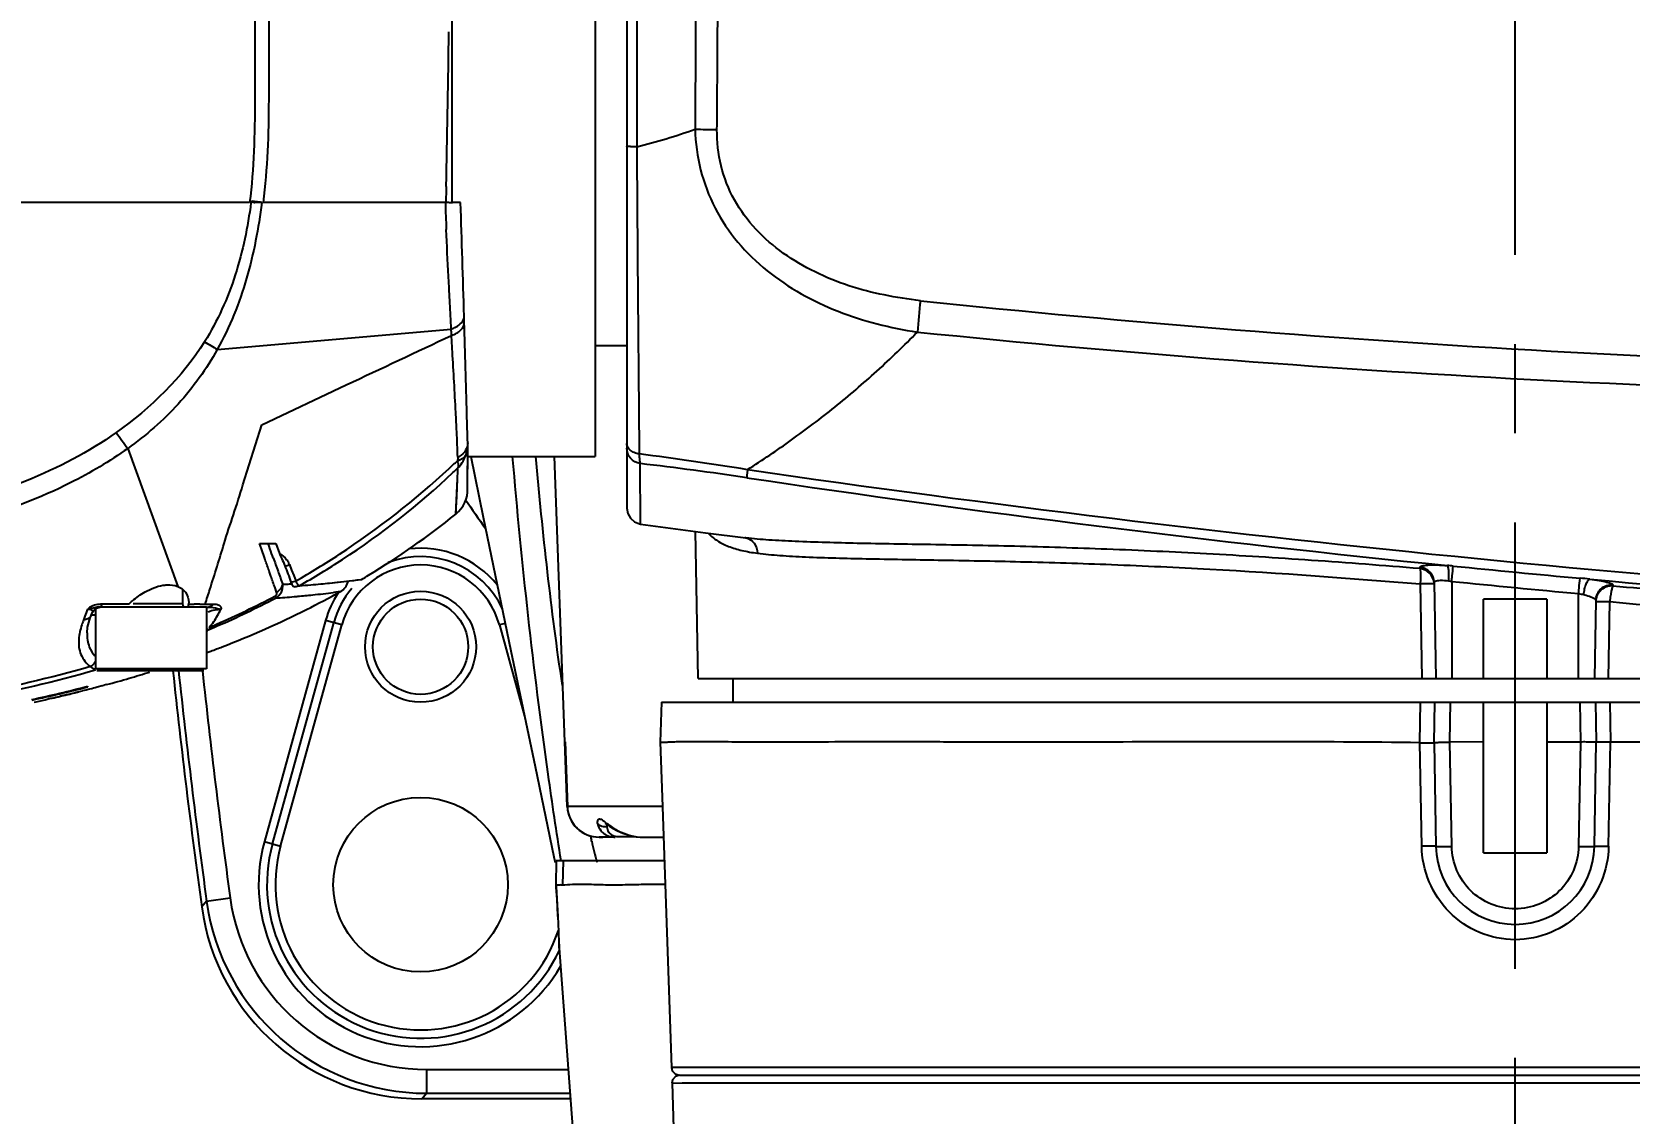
# Model space of a CAD drawing. Header units: millimetres. Extents: x 5828 to 6704, y 123 to 421.
# Drawn here: x 6422.35 to 6429.06, y 192.72 to 197.26 of the extents above; entities that cross this region are included whole.
import ezdxf

# ---------------------------------------------------------------- set-up
doc = ezdxf.new("R2010")
doc.units = ezdxf.units.MM
doc.linetypes.add('CENTER', pattern=[0.6, 0.375, -0.075, 0.075, -0.075])
for name, color, linetype in [('中心线', 7, 'Continuous'), ('外形图', 7, 'Continuous'), ('尺寸标注', 7, 'Continuous')]:
    doc.layers.add(name, color=color, linetype=linetype)
doc.styles.add('微软雅黑', font='msyh.ttc', dxfattribs={"height": 1.5})
doc.dimstyles.new('尺寸标注_1_15比例', dxfattribs={"dimtxt": 1.5, "dimasz": 1.25, "dimexe": 0.5, "dimexo": 0.4, "dimgap": 0.5, "dimtad": 1, "dimdec": 1, "dimlfac": 15, "dimdsep": 46, "dimtxsty": '微软雅黑', "dimcen": 0.09, "dimadec": 0, "dimazin": 0, "dimtp": 0.01, "dimtm": 0.01, "dimtfac": 1, "dimtdec": 1, "dimtofl": 0, "dimtmove": 0, "dimatfit": 3, "dimfxl": 1, "dimtolj": 1, "dimarcsym": 0})

# ---------------------------------------------------------------- blocks, each defined once
blk = doc.blocks.new('*D948')
at = {"layer": 'Defpoints', "color": 0}
for p in [(6426.4804, 198.7098), (6426.4804, 197.8431), (6446.4983, 197.8431)]:
    blk.add_point(p, dxfattribs=at)
at = {"layer": '尺寸标注', "color": 0, "lineweight": -2}
for p, q in [((6446.4983, 199.9598), (6446.4983, 201.2098)), ((6426.8804, 198.7098), (6446.9983, 198.7098)), ((6426.8804, 197.8431), (6446.9983, 197.8431)), ((6446.4983, 196.5931), (6446.4983, 192.3696))]:
    blk.add_line(p, q, dxfattribs=at)
at = {"layer": '尺寸标注', "color": 0}
for points in [[(6446.29, 199.9598), (6446.7067, 199.9598), (6446.4983, 198.7098)], [(6446.7067, 196.5931), (6446.29, 196.5931), (6446.4983, 197.8431)]]:
    blk.add_solid(points, dxfattribs=at)
at = {"layer": '尺寸标注', "color": 0, "insert": (6445.2193, 193.8564), "char_height": 1.5, "attachment_point": 5, "rotation": 90, "style": '微软雅黑'}
blk.add_mtext('\\A1;13', dxfattribs=at)

msp = doc.modelspace()

# ---------------------------------------------------------------- linework, layer by layer
at = {"layer": '中心线', "linetype": 'CENTER', "ltscale": 5}
msp.add_line((6428.5804, 190.3237), (6428.5804, 205.6903), dxfattribs=at)
at = {"layer": '外形图'}
for p, q in [((6424.8471, 201.2944), (6424.8471, 195.2585)), ((6424.7138, 201.0765), (6424.7138, 195.4765)), ((6424.8888, 199.7772), (6424.8888, 196.7774)), ((6424.1138, 196.5431), (6424.1138, 198.0914)), ((6424.088, 196.6112), (6424.0889, 196.6516)), ((6423.2619, 196.5431), (6414.9045, 196.5431)), ((6423.3131, 196.5431), (6423.2895, 196.5431)), ((6424.0867, 196.5431), (6423.3184, 196.5431)), ((6424.1483, 196.5431), (6424.1138, 196.5431)), ((6424.164, 196.0397), (6424.1632, 196.0662)), ((6423.1259, 195.9259), (6424.1089, 196.0119)), ((6424.7138, 195.9431), (6424.8471, 195.9431)), ((6423.3138, 195.6098), (6423.668, 195.7767)), ((6423.2336, 195.3564), (6423.3138, 195.6098)), ((6424.1781, 195.3423), (6424.1783, 195.5332)), ((6422.7496, 195.51), (6422.9607, 194.93)), ((6424.1782, 195.3544), (6424.1783, 195.4888)), ((6424.1783, 195.4765), (6424.7138, 195.4765)), ((6424.5424, 195.4765), (6424.5853, 194.2765)), ((6424.9047, 195.1924), (6424.9033, 195.4465)), ((6424.1285, 195.2338), (6424.1357, 195.3825)), ((6424.1285, 195.2338), (6424.1293, 195.2459)), ((6424.9047, 195.1924), (6425.1776, 195.1559)), ((6425.1471, 194.5431), (6425.1363, 195.1614)), ((6425.1776, 195.1559), (6425.3473, 195.1341)), ((6425.3428, 195.1347), (6425.343, 195.1346)), ((6425.3465, 195.1342), (6425.3448, 195.1344)), ((6423.304, 195.1098), (6423.3719, 195.1098)), ((6423.3114, 195.0886), (6423.304, 195.1098)), ((6423.3257, 195.0471), (6423.3114, 195.0886)), ((6423.3434, 195.0996), (6423.3398, 195.1098)), ((6423.3609, 195.0505), (6423.3582, 195.0582)), ((6423.3719, 195.1098), (6423.3872, 195.0685)), ((6423.3279, 195.0408), (6423.3257, 195.0472)), ((6423.3515, 194.9732), (6423.3443, 194.9939)), ((6423.4296, 195.0218), (6423.4385, 194.9988)), ((6423.4385, 194.9988), (6423.4473, 194.9758)), ((6428.1799, 195.0113), (6428.1799, 195.0049)), ((6423.375, 194.9065), (6423.3686, 194.9245)), ((6423.4473, 194.9758), (6423.4561, 194.9531)), ((6423.5983, 194.9443), (6423.7302, 194.9593)), ((6423.7302, 194.9593), (6423.7323, 194.9595)), ((6428.1813, 194.9403), (6428.1881, 194.5431)), ((6428.2401, 194.9467), (6428.2471, 194.5431)), ((6428.3138, 194.9512), (6428.3138, 194.5431)), ((6428.9916, 194.9317), (6428.9918, 194.9371)), ((6422.6596, 194.8555), (6422.6421, 194.8555)), ((6422.6795, 194.8555), (6422.6596, 194.8555)), ((6422.7134, 194.8555), (6422.6795, 194.8555)), ((6422.7542, 194.8556), (6422.7134, 194.8555)), ((6422.9804, 194.8565), (6422.772, 194.8565)), ((6422.9804, 194.9169), (6422.9804, 194.8565)), ((6423.0058, 194.8558), (6423.029, 194.8559)), ((6423.0522, 194.8559), (6423.0657, 194.8558)), ((6423.0657, 194.8558), (6423.0755, 194.8558)), ((6423.0973, 194.856), (6423.1084, 194.856)), ((6423.6437, 194.9086), (6423.6148, 194.9048)), ((6428.7138, 194.8765), (6428.4471, 194.8765)), ((6428.4471, 194.5431), (6428.4471, 194.8765)), ((6428.7138, 194.8765), (6428.7138, 194.5431)), ((6428.8471, 194.5431), (6428.8471, 194.9001)), ((6428.9195, 194.8722), (6428.9138, 194.5431)), ((6428.9728, 194.5431), (6428.9784, 194.8668)), ((6422.5956, 194.8073), (6422.6017, 194.8223)), ((6422.5968, 194.8104), (6422.6138, 194.8104)), ((6422.6017, 194.8223), (6422.6137, 194.8373)), ((6422.6137, 194.8373), (6422.6325, 194.8431)), ((6422.6138, 194.8431), (6422.6138, 194.5831)), ((6422.6292, 194.8431), (6422.6199, 194.8425)), ((6423.0804, 194.8431), (6422.6292, 194.8431)), ((6423.0804, 194.8431), (6423.0804, 194.5831)), ((6423.0827, 194.8431), (6423.0912, 194.8431)), ((6423.5815, 194.7869), (6423.3245, 193.858)), ((6423.6492, 194.7681), (6423.5815, 194.7869)), ((6422.5786, 194.735), (6422.5786, 194.7349)), ((6423.0932, 194.7581), (6423.1018, 194.762)), ((6423.0932, 194.7581), (6423.1018, 194.7619)), ((6423.0952, 194.7508), (6423.1046, 194.7549)), ((6423.0952, 194.7508), (6423.1046, 194.7548)), ((6423.1141, 194.7674), (6423.1231, 194.7714)), ((6423.1142, 194.7672), (6423.1232, 194.7711)), ((6423.1169, 194.7604), (6423.1259, 194.7643)), ((6423.117, 194.7601), (6423.126, 194.764)), ((6423.3583, 193.8486), (6423.6154, 194.7775)), ((6423.3922, 193.8392), (6423.6492, 194.7681)), ((6424.3363, 194.7749), (6424.3117, 194.7681)), ((6424.3117, 194.7681), (6424.4176, 194.3855)), ((6423.0804, 194.5831), (6422.6138, 194.5831)), ((6422.6204, 194.5765), (6423.0695, 194.5765)), ((6422.633, 194.5109), (6422.6512, 194.5158)), ((6422.6609, 194.5179), (6422.6512, 194.5149)), ((6422.661, 194.5175), (6422.6512, 194.5149)), ((6422.6512, 194.5158), (6422.6512, 194.5149)), ((6425.1471, 194.5431), (6428.4471, 194.5431)), ((6425.2928, 194.5431), (6425.2928, 194.4431)), ((6428.4471, 194.5431), (6428.7138, 194.5431)), ((6428.7138, 194.5431), (6432.0138, 194.5431)), ((6422.4324, 194.4607), (6422.4158, 194.457)), ((6422.4158, 194.457), (6422.4303, 194.4603)), ((6422.4158, 194.457), (6422.4303, 194.4603)), ((6422.4924, 194.4746), (6422.4654, 194.4683)), ((6422.4731, 194.47), (6422.4654, 194.4683)), ((6422.5459, 194.4884), (6422.56, 194.492)), ((6422.5459, 194.4885), (6422.56, 194.492)), ((6422.5804, 194.5104), (6422.5804, 194.5076)), ((6422.6209, 194.5077), (6422.6416, 194.5132)), ((6422.6209, 194.5077), (6422.633, 194.5109)), ((6422.3562, 194.4439), (6422.3648, 194.4457)), ((6424.9931, 194.4431), (6424.9872, 194.2749)), ((6424.9931, 194.4431), (6432.1644, 194.4431)), ((6428.1803, 194.2742), (6428.1832, 194.4431)), ((6428.2396, 194.2728), (6428.2425, 194.4431)), ((6428.3062, 194.2763), (6428.3092, 194.4431)), ((6428.4471, 193.8098), (6428.4471, 194.4431)), ((6428.7138, 194.4431), (6428.7138, 193.8098)), ((6428.8518, 194.4431), (6428.8547, 194.2754)), ((6428.9184, 194.4431), (6428.9214, 194.2753)), ((6428.9778, 194.4431), (6428.9807, 194.2753)), ((6424.5853, 194.2765), (6424.5875, 194.2765)), ((6424.5969, 194.005), (6424.5873, 194.2765)), ((6424.5875, 194.2765), (6424.5972, 194.005)), ((6428.1878, 193.8385), (6428.1803, 194.2734)), ((6428.2396, 194.2728), (6428.2472, 193.8373)), ((6428.4471, 194.2761), (6428.3062, 194.2763)), ((6428.3138, 193.8374), (6428.3062, 194.2763)), ((6428.8547, 194.2754), (6428.7138, 194.2756)), ((6428.8547, 194.2754), (6428.8471, 193.8374)), ((6428.9137, 193.8373), (6428.9214, 194.2753)), ((6428.9731, 193.8385), (6428.9807, 194.2753)), ((6424.9969, 194.0051), (6424.5972, 194.0051)), ((6423.3245, 193.858), (6423.3922, 193.8392)), ((6424.6992, 193.8607), (6424.6984, 193.8645)), ((6424.6997, 193.8588), (6424.6992, 193.8607)), ((6424.7985, 193.8765), (6424.7303, 193.8765)), ((6424.7305, 193.8765), (6424.7465, 193.8765)), ((6424.8096, 193.8791), (6424.883, 193.8791)), ((6424.9147, 193.8765), (6425.0013, 193.8765)), ((6424.5408, 193.7935), (6424.5455, 193.7698)), ((6424.5496, 193.7765), (6424.5482, 193.6766)), ((6425.0048, 193.7765), (6424.5496, 193.7765)), ((6424.5507, 193.6766), (6424.5523, 193.7765)), ((6424.579, 193.7765), (6424.5764, 193.6742)), ((6428.4471, 193.8098), (6428.7138, 193.8098)), ((6424.5517, 193.6767), (6424.569, 193.6765)), ((6423.0811, 193.6074), (6423.0605, 193.5832)), ((6423.0811, 193.6074), (6423.1801, 193.6208)), ((6424.5632, 193.4098), (6424.6435, 192.3346)), ((6424.5632, 193.4098), (6424.5632, 193.4098)), ((6434.1454, 192.9086), (6425.0348, 192.9086)), ((6424.0056, 192.9001), (6424.0056, 192.8001)), ((6424.0056, 192.9001), (6424.6012, 192.9001)), ((6434.133, 192.8411), (6425.0366, 192.842)), ((6425.0371, 192.842), (6425.0434, 192.6553)), ((6425.0688, 192.8765), (6434.1019, 192.8764)), ((6429.124, 192.842), (6425.0791, 192.842)), ((6423.985, 192.7765), (6424.0056, 192.8001)), ((6424.6105, 192.7765), (6423.985, 192.7765)), ((6424.0056, 192.8001), (6424.6087, 192.8001))]:
    msp.add_line(p, q, dxfattribs=at)
for points in [[(6424.1914, 195.4765), (6424.2439, 195.2212), (6424.3602, 194.6598), (6424.4619, 194.1736), (6424.5408, 193.7935)], [(6424.1293, 195.2459), (6424.1302, 195.2611), (6424.1314, 195.2824), (6424.1327, 195.3097), (6424.1342, 195.3431), (6424.1357, 195.3825)], [(6424.8471, 195.2584), (6424.851, 195.2361), (6424.8621, 195.2164), (6424.8791, 195.2015), (6424.9001, 195.1932), (6424.9047, 195.1924)], [(6423.5983, 194.9443), (6423.6303, 194.9476), (6423.6577, 194.9506), (6423.6806, 194.9533), (6423.6992, 194.9555), (6423.7137, 194.9572), (6423.7302, 194.9593)], [(6422.5786, 194.735), (6422.5811, 194.7593), (6422.5919, 194.7979), (6422.5955, 194.8073)], [(6422.6178, 194.8421), (6422.6257, 194.843), (6422.6291, 194.8431)], [(6424.9874, 194.2749), (6424.9955, 194.0451), (6425.0348, 192.9086)], [(6424.8407, 194.0051), (6424.6745, 194.005), (6424.5972, 194.0051)], [(6424.7559, 193.9349), (6424.756, 193.9348), (6424.7629, 193.9307)], [(6424.7629, 193.9307), (6424.7748, 193.9228), (6424.7901, 193.9133)], [(6424.7901, 193.9133), (6424.8085, 193.9032), (6424.8304, 193.8933), (6424.8563, 193.8846), (6424.8866, 193.8784), (6424.9147, 193.8765)], [(6425.0344, 192.9086), (6425.0383, 192.8941), (6425.0505, 192.8812), (6425.0677, 192.8765)], [(6425.0688, 192.8765), (6425.0516, 192.871), (6425.0396, 192.8571), (6425.0366, 192.842)]]:
    msp.add_lwpolyline(points, dxfattribs=at)
for centre, radius in [((6423.9804, 194.6765), 0.2333), ((6423.9804, 194.6765), 0.2), ((6423.9804, 193.6765), 0.3667)]:
    msp.add_circle(centre, radius, dxfattribs=at)
for centre, radius, start, end in [((6291.7419, 199.2748), 132.373, 358.864482, 359.128008), ((6424.2955, 199.1779), 2.4727, 283.88209, 289.81533), ((6425.269, 202.7804), 5.9303, 268.69326, 269.58588), ((7047.9068, 201.1065), 623.033, 180.3981139, 180.5168051), ((6446.5228, 196.1333), 22.4399, 178.77954, 178.95346), ((6432.8639, 196.7902), 8.7829, 181.61188, 182.34967), ((6424.0892, 193.4156), 3.1275, 89.80527, 90.04543), ((6424.1153, 201.2608), 4.7177, 269.81223, 269.985), ((6322.3066, 193.114), 101.8994, 1.66018, 1.928478), ((6436.0368, 195.1039), 10.0087, 174.11215, 174.86756), ((6431.7797, 250.8868), 55.0519, 264.05832, 269.59382), ((6408.595, 195.3315), 15.5288, 2.71427, 2.91054), ((6413.1738, 195.5485), 10.9449, 2.42661, 2.71494), ((6424.1294, 196.0646), 0.0339, 354.75124, 2.64852), ((6417.1771, 195.6272), 6.9425, 2.95501, 3.17598), ((6431.3875, 248.0521), 52.3239, 264.16517, 270.00716), ((6425.4896, 199.8298), 4.5638, 238.02324, 238.80674), ((6426.8797, 198.5397), 5.1222, 215.3385, 216.26298), ((6413.7188, 195.1084), 10.4242, 2.00243, 2.59531), ((6424.0347, 195.5283), 0.1437, 342.14968, 357.86078), ((6424.0319, 195.5284), 0.1465, 357.88766, 1.94016), ((6421.7324, 197.9764), 3.4805, 312.88018, 313.65519), ((6424.1146, 195.5404), 0.0847, 283.93474, 288.07439), ((6424.088, 195.5653), 0.1047, 297.72621, 301.77284), ((6424.0394, 195.5272), 0.139, 338.22024, 342.03743), ((6423.2156, 182.2759), 13.3177, 80.75844, 82.73775), ((6421.7376, 197.9724), 3.474, 303.1903, 312.86165), ((6421.8578, 197.8019), 3.291, 303.05154, 313.34037), ((6421.9049, 197.748), 3.2195, 313.38885, 313.89412), ((6415.5535, 195.6769), 8.5872, 358.03528, 358.33878), ((6423.2278, 181.1325), 14.4117, 81.52802, 83.32356), ((6435.1712, 263.2237), 68.5099, 261.761648, 266.931843), ((6424.0449, 195.3377), 0.1333, 308.82249, 2), ((6434.4864, 256.3525), 61.6462, 261.477886, 264.237058), ((6428.5804, 198.2765), 5.3244, 214.0639, 215.63979), ((6422.0065, 197.8763), 3.3891, 301.19201, 308.7652), ((6425.3357, 195.0788), 0.0563, 78.31676, 82.54851), ((6421.708, 198.0178), 3.5282, 301.45319, 303.18965), ((6423.9804, 194.6765), 0.3788, 24.76425, 110.96509), ((6423.9804, 194.6765), 0.4139, 38.7752, 96.90045), ((6448.876, 204.1705), 27.096, 199.66874, 199.79701), ((6445.8761, 203.0908), 23.9078, 199.79718, 199.93702), ((6455.2697, 206.9952), 34.0371, 200.60466, 200.7281), ((6423.3682, 194.9982), 0.0658, 21.09458, 24.27266), ((6421.6864, 198.0531), 3.5696, 299.72127, 301.45302), ((6421.7815, 197.9191), 3.431, 299.50192, 301.28565), ((6421.8057, 197.8792), 3.3842, 301.28637, 303.07747), ((6423.9804, 194.6765), 0.3437, 15.46601, 164.53399), ((6428.1704, 193.5067), 1.5164, 84.3257, 85.23402), ((6434.2978, 254.6668), 59.9499, 264.277686, 264.789161), ((6423.0863, 199.8483), 4.9198, 273.67011, 273.87531), ((6423.0974, 199.684), 4.7552, 273.87487, 274.15087), ((6423.5634, 194.9972), 0.116, 202.34535, 204.75651), ((6423.049, 200.4903), 5.5733, 274.34296, 274.83604), ((6423.1056, 199.8166), 4.8972, 274.84102, 275.33818), ((6423.1192, 199.6685), 4.7484, 275.34138, 275.79074), ((6423.9804, 194.6765), 0.3788, 139.68933, 164.53399), ((6423.6113, 194.9669), 0.0667, 299.08235, 345.31729), ((6421.9089, 198.0317), 3.5726, 300.69121, 301.2406), ((6428.1751, 194.9391), 0.0651, 1.01279, 6.52463), ((6434.1698, 253.357), 58.6987, 264.274453, 264.797417), ((6428.6871, 193.1711), 1.8013, 83.41163, 84.71455), ((6434.6638, 258.2982), 63.6, 264.794622, 267.164685), ((6422.9938, 194.8565), 0.0133, 180, 225), ((6423.0399, 186.7533), 8.1025, 89.91333, 90.0775), ((6421.6273, 198.1878), 3.7298, 293.64478, 297.82391), ((6421.6568, 198.149), 3.6901, 293.46357, 297.68481), ((6423.0608, 199.5107), 4.6398, 273.83568, 274.79759), ((6423.0868, 199.1974), 4.3254, 274.80218, 275.00588), ((6423.123, 198.7968), 3.9231, 274.98978, 275.91079), ((6421.8059, 198.2142), 3.7821, 296.61928, 299.07212), ((6423.1621, 198.4133), 3.5376, 275.91937, 277.35165), ((6423.9804, 194.6765), 0.4139, 146.84759, 164.53399), ((6428.9844, 194.8657), 0.065, 174.38721, 178.9892), ((6418.9148, 196.2867), 3.9446, 337.69949, 337.93232), ((6418.8564, 196.3103), 4.0076, 337.93284, 338.39277), ((6422.4877, 195.3423), 0.5165, 280.57042, 281.40885), ((6422.5737, 194.8162), 0.0235, 325.04044, 337.75083), ((6422.7723, 195.0147), 0.4107, 325.56917, 333.92645), ((6421.659, 198.515), 4.1169, 291.18338, 296.57181), ((6422.6334, 195.6027), 0.969, 297.51207, 298.45938), ((6422.7477, 195.0311), 0.4403, 321.68819, 325.62029), ((6421.5443, 198.3725), 3.9322, 293.33385, 293.52973), ((6421.5726, 198.3379), 3.8969, 293.15036, 293.3483), ((6421.5214, 198.8599), 4.4882, 290.33784, 290.57828), ((6421.541, 198.8079), 4.4326, 290.57742, 291.23682), ((6421.281, 199.6043), 5.2707, 285.17862, 286.25183), ((6421.3386, 199.4063), 5.0645, 286.25243, 287.27142), ((6457.408, 198.2765), 34.6667, 186.12829, 187.78071), ((6457.408, 198.2765), 34.643, 186.13117, 187.74575), ((6457.408, 198.2765), 34.5431, 186.14983, 187.74568), ((6421.1714, 199.9301), 5.5999, 282.11921, 284.57301), ((6421.1664, 199.9684), 5.6408, 282.08171, 284.51725), ((6421.3546, 199.1445), 4.8061, 282.1341, 282.75631), ((6421.3889, 198.9944), 4.6522, 282.9355, 283.75887), ((6421.3821, 199.1146), 4.771, 282.7165, 283.12406), ((6421.4247, 198.9325), 4.5839, 283.46888, 283.81446), ((6421.4236, 198.8526), 4.5062, 283.75942, 284.42103), ((6421.439, 198.8744), 4.5242, 283.81442, 284.164), ((6421.2091, 199.8638), 5.539, 284.11608, 284.76721), ((6424.7305, 194.0099), 0.1334, 182.07211, 270.03064), ((6424.797, 193.9193), 0.0332, 174.90328, 180.03764), ((6425.0984, 194.3741), 0.5532, 233.02993, 233.46489), ((6423.9804, 193.6765), 0.6806, 164.53399, 329.88485), ((6423.9804, 193.6765), 0.6455, 164.53399, 334.77558), ((6431.0759, 195.3356), 6.545, 192.84859, 192.98938), ((6430.0474, 195.0936), 5.4885, 193.00114, 193.94333), ((6424.7916, 193.9466), 0.0685, 223.87495, 225.98981), ((6424.792, 193.947), 0.0691, 225.98878, 227.37735), ((6423.9804, 193.6765), 0.6104, 164.53399, 341.68933), ((6428.5804, 193.8431), 0.3333, 181, 359), ((6423.9849, 193.7094), 0.9329, 187.77158, 270.00968), ((6424.0056, 193.7331), 0.933, 187.74518, 270.0006), ((6424.0055, 193.733), 0.833, 187.73757, 270.00874), ((6419.8795, 193.3004), 4.6852, 1.93094, 2.97044), ((6421.1863, 193.3434), 3.3777, 1.44991, 1.94837), ((6427.1359, 193.5501), 2.5767, 182.74656, 182.98216)]:
    msp.add_arc(centre, radius, start, end, dxfattribs=at)
for points, knots in [([(6423.2828, 198.2765), (6423.2829, 198.132), (6423.2836, 197.8429), (6423.2827, 197.4093), (6423.2862, 196.9762), (6423.2803, 196.6864), (6423.2619, 196.5431)], [0, 0, 0, 0, 0.250058, 0.500105, 0.750141, 1, 1, 1, 1]), ([(6423.3427, 198.2765), (6423.3426, 198.1319), (6423.3426, 197.8429), (6423.3414, 197.4093), (6423.3433, 197.048), (6423.3399, 196.759), (6423.3275, 196.6148), (6423.3184, 196.5431)], [0, 0, 0, 0, 0.250026, 0.500041, 0.750044, 0.875035, 1, 1, 1, 1]), ([(6425.1342, 198.1431), (6425.1354, 198.0355), (6425.1376, 197.7664), (6425.1367, 197.3358), (6425.135, 197.013), (6425.1337, 196.8516)], [0, 0, 0, 0, 0.250093, 0.625118, 1, 1, 1, 1]), ([(6425.2261, 196.8502), (6425.227, 196.9579), (6425.2287, 197.2273), (6425.2309, 197.6583), (6425.2292, 197.9816), (6425.2274, 198.1433)], [0, 0, 0, 0, 0.249908, 0.624882, 1, 1, 1, 1]), ([(6425.1337, 196.8516), (6425.1357, 196.7943), (6425.1507, 196.6795), (6425.2124, 196.5171), (6425.3092, 196.3731), (6425.434, 196.2529), (6425.5776, 196.1566), (6425.734, 196.0829), (6425.8985, 196.0303), (6426.0114, 196.0079), (6426.0682, 195.9993)], [0, 0, 0, 0, 0.124946, 0.24988, 0.374777, 0.499765, 0.624781, 0.749816, 0.8749, 1, 1, 1, 1]), ([(6426.0812, 196.1306), (6426.0304, 196.1371), (6425.9289, 196.1523), (6425.7796, 196.1902), (6425.6367, 196.2483), (6425.5033, 196.326), (6425.3859, 196.4267), (6425.2936, 196.5514), (6425.2366, 196.696), (6425.226, 196.7991), (6425.2261, 196.8502)], [0, 0, 0, 0, 0.125089, 0.250085, 0.37517, 0.500245, 0.625285, 0.75022, 0.87511, 1, 1, 1, 1]), ([(6424.8888, 196.7774), (6424.8831, 196.7775), (6424.8751, 196.7777), (6424.865, 196.7781), (6424.8589, 196.7784), (6424.8541, 196.7787), (6424.8503, 196.7791), (6424.8485, 196.7794), (6424.8471, 196.7797), (6424.8471, 196.78)], [0, 0, 0, 0, 0.405249, 0.577646, 0.723882, 0.841185, 0.927041, 0.979953, 1, 1, 1, 1]), ([(6423.2676, 196.5431), (6423.2541, 196.4407), (6423.2127, 196.2371), (6423.1274, 196.0461), (6423.0727, 195.9585)], [0, 0, 0, 0, 0.500316, 1, 1, 1, 1]), ([(6423.3129, 196.5431), (6423.2992, 196.4359), (6423.2595, 196.2227), (6423.1782, 196.0202), (6423.1259, 195.9259)], [0, 0, 0, 0, 0.500403, 1, 1, 1, 1]), ([(6423.3131, 196.5431), (6423.305, 196.5451), (6423.289, 196.5458), (6423.2711, 196.5503), (6423.2637, 196.5466)], [0, 0, 0, 0, 0.497926, 1, 1, 1, 1]), ([(6424.1012, 196.1706), (6424.1001, 196.1913), (6424.0955, 196.2778), (6424.091, 196.3643), (6424.0883, 196.4301)], [0, 0, 0, 0, 0.239822, 1, 1, 1, 1]), ([(6424.1089, 196.0119), (6424.1163, 196.0142), (6424.1391, 196.0232), (6424.1615, 196.0442), (6424.1631, 196.0615)], [0, 0, 0, 0, 0.307667, 1, 1, 1, 1]), ([(6424.1103, 195.9851), (6424.1249, 195.9899), (6424.1501, 196.0015), (6424.1645, 196.0282), (6424.164, 196.0397)], [0, 0, 0, 0, 0.572708, 1, 1, 1, 1]), ([(6424.1783, 195.5332), (6424.1772, 195.5734), (6424.1725, 195.7422), (6424.1677, 195.911), (6424.164, 196.0397)], [0, 0, 0, 0, 0.237828, 1, 1, 1, 1]), ([(6425.3544, 195.4208), (6425.4171, 195.4605), (6425.5417, 195.545), (6425.7233, 195.6829), (6425.9004, 195.834), (6426.013, 195.9428), (6426.0682, 195.9993)], [0, 0, 0, 0, 0.242126, 0.489919, 0.742709, 1, 1, 1, 1]), ([(6423.1259, 195.9259), (6423.0804, 195.8436), (6422.9698, 195.6888), (6422.826, 195.565), (6422.7496, 195.51)], [0, 0, 0, 0, 0.499645, 1, 1, 1, 1]), ([(6424.1324, 195.5804), (6424.1311, 195.6075), (6424.1257, 195.7197), (6424.1189, 195.8318), (6424.1141, 195.9169)], [0, 0, 0, 0, 0.241352, 1, 1, 1, 1]), ([(6422.7013, 195.577), (6422.4682, 195.4114), (6422.0508, 195.2616), (6421.4887, 195.157), (6421.2026, 195.1231), (6421.0594, 195.1098)], [0, 0, 0, 0, 0.498573, 0.749265, 1, 1, 1, 1]), ([(6424.1783, 195.5333), (6424.1788, 195.5225), (6424.1716, 195.4988), (6424.1536, 195.4828), (6424.1431, 195.4763)], [0, 0, 0, 0, 0.466533, 1, 1, 1, 1]), ([(6424.8991, 195.4868), (6424.892, 195.4879), (6424.8787, 195.4915), (6424.8617, 195.5013), (6424.8501, 195.5146), (6424.8471, 195.5255), (6424.8471, 195.5306)], [0, 0, 0, 0, 0.292757, 0.558361, 0.791082, 1, 1, 1, 1]), ([(6422.7496, 195.51), (6422.6734, 195.4553), (6422.3492, 195.2644), (6421.9814, 195.163), (6421.7057, 195.1098)], [0, 0, 0, 0, 0.250383, 1, 1, 1, 1]), ([(6424.135, 195.4582), (6424.1359, 195.4556), (6424.1384, 195.4469), (6424.1397, 195.4373), (6424.1382, 195.4311)], [0, 0, 0, 0, 0.304523, 1, 1, 1, 1]), ([(6424.1715, 195.4843), (6424.1688, 195.478), (6424.162, 195.4704), (6424.1538, 195.4655), (6424.1515, 195.4643)], [0, 0, 0, 0, 0.723994, 1, 1, 1, 1]), ([(6424.5706, 193.7769), (6424.5516, 193.8979), (6424.4676, 194.4624), (6424.405, 195.03), (6424.3673, 195.4764)], [0, 0, 0, 0, 0.214808, 1, 1, 1, 1]), ([(6424.5767, 194.5138), (6424.5525, 194.6727), (6424.5115, 194.9932), (6424.4791, 195.3147), (6424.4647, 195.4764)], [0, 0, 0, 0, 0.497461, 1, 1, 1, 1]), ([(6424.9033, 195.4465), (6424.8882, 195.4488), (6424.8588, 195.4643), (6424.8471, 195.4956), (6424.8471, 195.5107)], [0, 0, 0, 0, 0.503956, 1, 1, 1, 1]), ([(6424.8991, 195.4868), (6424.8993, 195.4784), (6424.9001, 195.4649), (6424.9017, 195.4513), (6424.9033, 195.4465)], [0, 0, 0, 0, 0.624333, 1, 1, 1, 1]), ([(6424.1382, 195.4311), (6424.138, 195.4305), (6424.1377, 195.4295), (6424.1373, 195.4285), (6424.1371, 195.428)], [0, 0, 0, 0, 0.51008, 1, 1, 1, 1]), ([(6425.3544, 195.4208), (6425.3535, 195.4137), (6425.3522, 195.4024), (6425.3511, 195.3911), (6425.351, 195.3869)], [0, 0, 0, 0, 0.630287, 1, 1, 1, 1]), ([(6423.1545, 195.1098), (6423.1668, 195.1504), (6423.1949, 195.2321), (6423.2206, 195.3145), (6423.2336, 195.3564)], [0, 0, 0, 0, 0.491389, 1, 1, 1, 1]), ([(6425.1903, 195.1531), (6425.2013, 195.1412), (6425.2276, 195.1196), (6425.2757, 195.0961), (6425.3328, 195.0796), (6425.3741, 195.0726), (6425.396, 195.0697)], [0, 0, 0, 0, 0.214536, 0.446118, 0.705811, 1, 1, 1, 1]), ([(6425.3471, 195.1339), (6425.3608, 195.1311), (6425.3871, 195.114), (6425.3961, 195.0843), (6425.396, 195.0697)], [0, 0, 0, 0, 0.487518, 1, 1, 1, 1]), ([(6428.1799, 195.0049), (6428.0281, 195.0173), (6427.7294, 195.0404), (6427.2909, 195.0677), (6426.8747, 195.087), (6426.4881, 195.099), (6426.138, 195.1057), (6425.8308, 195.1102), (6425.6042, 195.1165), (6425.4484, 195.124), (6425.3794, 195.13), (6425.3473, 195.1341)], [0, 0, 0, 0, 0.161082, 0.31692, 0.464652, 0.601811, 0.725962, 0.835007, 0.926818, 0.965704, 1, 1, 1, 1]), ([(6423.0754, 194.8561), (6423.0818, 194.8764), (6423.1085, 194.9608), (6423.1353, 195.0453), (6423.1545, 195.1098)], [0, 0, 0, 0, 0.240046, 1, 1, 1, 1]), ([(6425.396, 195.0697), (6425.4273, 195.0655), (6425.4946, 195.0593), (6425.6469, 195.0514), (6425.8688, 195.0458), (6426.1701, 195.041), (6426.5141, 195.0345), (6426.8946, 195.0227), (6427.4547, 194.9963), (6427.8868, 194.9651), (6428.1813, 194.9403)], [0, 0, 0, 0, 0.033917, 0.07265, 0.164037, 0.272709, 0.396787, 0.53409, 0.682175, 1, 1, 1, 1]), ([(6428.1799, 195.0113), (6428.1799, 195.0125), (6428.1829, 195.0154), (6428.194, 195.0182), (6428.2172, 195.0206), (6428.2532, 195.0206), (6428.2811, 195.019), (6428.2964, 195.0179)], [0, 0, 0, 0, 0.030408, 0.087682, 0.296103, 0.612219, 1, 1, 1, 1]), ([(6428.2401, 194.9467), (6428.2398, 194.9624), (6428.227, 194.9948), (6428.1956, 195.0098), (6428.1799, 195.0113)], [0, 0, 0, 0, 0.498541, 1, 1, 1, 1]), ([(6428.1799, 195.005), (6428.1805, 195.0042), (6428.1813, 195.0017), (6428.1825, 194.9946), (6428.183, 194.9814), (6428.1827, 194.9623), (6428.1819, 194.9479), (6428.1813, 194.9403)], [0, 0, 0, 0, 0.04351, 0.115312, 0.338509, 0.645822, 1, 1, 1, 1]), ([(6428.2398, 194.9465), (6428.2381, 194.9612), (6428.2241, 194.9903), (6428.1947, 195.0035), (6428.1799, 195.005)], [0, 0, 0, 0, 0.49874, 1, 1, 1, 1]), ([(6428.3012, 194.9533), (6428.3017, 194.9608), (6428.3024, 194.9751), (6428.3019, 194.9942), (6428.3005, 195.0074), (6428.2985, 195.0146), (6428.2972, 195.0171), (6428.2964, 195.0178)], [0, 0, 0, 0, 0.348689, 0.652403, 0.8762, 0.950857, 1, 1, 1, 1]), ([(6428.3138, 194.9512), (6428.3145, 194.9588), (6428.3167, 194.9803), (6428.3188, 195.0018), (6428.3203, 195.0156)], [0, 0, 0, 0, 0.354037, 1, 1, 1, 1]), ([(6422.8973, 194.9348), (6422.9031, 194.9358), (6422.9243, 194.938), (6422.9464, 194.9359), (6422.9607, 194.93)], [0, 0, 0, 0, 0.275835, 1, 1, 1, 1]), ([(6422.9812, 194.9174), (6422.9852, 194.9139), (6422.9993, 194.8984), (6423.0052, 194.8769), (6423.0058, 194.8615)], [0, 0, 0, 0, 0.257369, 1, 1, 1, 1]), ([(6423.3712, 194.8814), (6423.3813, 194.887), (6423.3984, 194.904), (6423.4023, 194.9276), (6423.4012, 194.9385)], [0, 0, 0, 0, 0.511306, 1, 1, 1, 1]), ([(6423.375, 194.9065), (6423.3783, 194.9082), (6423.3903, 194.9156), (6423.3994, 194.9284), (6423.4012, 194.9385)], [0, 0, 0, 0, 0.268714, 1, 1, 1, 1]), ([(6423.4358, 194.9484), (6423.4369, 194.9453), (6423.4401, 194.9376), (6423.4472, 194.9281), (6423.4528, 194.9285)], [0, 0, 0, 0, 0.362811, 1, 1, 1, 1]), ([(6423.4581, 194.9486), (6423.459, 194.9467), (6423.4618, 194.9412), (6423.4655, 194.9351), (6423.4693, 194.9335)], [0, 0, 0, 0, 0.340278, 1, 1, 1, 1]), ([(6423.4693, 194.9335), (6423.4696, 194.9334), (6423.4702, 194.9332), (6423.4708, 194.9331), (6423.4711, 194.933)], [0, 0, 0, 0, 0.515744, 1, 1, 1, 1]), ([(6428.2358, 194.9406), (6428.2329, 194.9406), (6428.2147, 194.9407), (6428.1965, 194.9405), (6428.1813, 194.9403)], [0, 0, 0, 0, 0.159411, 1, 1, 1, 1]), ([(6428.2402, 194.9403), (6428.2402, 194.9404), (6428.2396, 194.9403), (6428.239, 194.9405), (6428.2375, 194.9405), (6428.2365, 194.9406), (6428.2358, 194.9406)], [0, 0, 0, 0, 0.066946, 0.256372, 0.568003, 1, 1, 1, 1]), ([(6428.2401, 194.9467), (6428.2401, 194.9472), (6428.2405, 194.9497), (6428.2428, 194.9513), (6428.2445, 194.9521)], [0, 0, 0, 0, 0.212051, 1, 1, 1, 1]), ([(6428.2445, 194.9521), (6428.2473, 194.9535), (6428.2547, 194.9552), (6428.2736, 194.9565), (6428.2895, 194.955), (6428.301, 194.9533)], [0, 0, 0, 0, 0.161916, 0.391264, 1, 1, 1, 1]), ([(6428.8471, 194.9001), (6428.8478, 194.9077), (6428.8498, 194.9293), (6428.8517, 194.9508), (6428.8531, 194.9647)], [0, 0, 0, 0, 0.353535, 1, 1, 1, 1]), ([(6428.8684, 194.8956), (6428.8693, 194.9036), (6428.8719, 194.9185), (6428.8777, 194.9383), (6428.8843, 194.9525), (6428.8906, 194.9596), (6428.8938, 194.9604)], [0, 0, 0, 0, 0.336587, 0.63456, 0.860534, 1, 1, 1, 1]), ([(6428.8938, 194.9604), (6428.907, 194.9588), (6428.9308, 194.9554), (6428.9583, 194.9501), (6428.9754, 194.9458), (6428.9841, 194.9428), (6428.9893, 194.9405), (6428.9918, 194.9381), (6428.9918, 194.9371)], [0, 0, 0, 0, 0.391876, 0.706029, 0.824294, 0.912903, 0.970333, 1, 1, 1, 1]), ([(6428.9195, 194.8722), (6428.9197, 194.8812), (6428.9238, 194.8993), (6428.9402, 194.9216), (6428.9642, 194.9356), (6428.9828, 194.9379), (6428.9918, 194.9371)], [0, 0, 0, 0, 0.24928, 0.498907, 0.749257, 1, 1, 1, 1]), ([(6428.9916, 194.9317), (6428.983, 194.9324), (6428.9655, 194.9305), (6428.9423, 194.9179), (6428.9256, 194.8975), (6428.9206, 194.8806), (6428.9197, 194.872)], [0, 0, 0, 0, 0.250458, 0.500603, 0.750294, 1, 1, 1, 1]), ([(6428.9916, 194.9317), (6428.9909, 194.9312), (6428.9896, 194.9289), (6428.988, 194.9246), (6428.9862, 194.9183), (6428.9837, 194.9068), (6428.9809, 194.8894), (6428.9791, 194.8747), (6428.9784, 194.8668)], [0, 0, 0, 0, 0.041023, 0.111083, 0.209675, 0.333881, 0.643372, 1, 1, 1, 1]), ([(6431.8198, 194.7041), (6431.6648, 194.712), (6431.29, 194.734), (6430.6461, 194.7788), (6430.0105, 194.834), (6429.4427, 194.8883), (6429.1436, 194.9171), (6428.9916, 194.9317)], [0, 0, 0, 0, 0.164055, 0.396976, 0.6824, 0.838504, 1, 1, 1, 1]), ([(6422.7542, 194.8556), (6422.7591, 194.8604), (6422.7803, 194.8798), (6422.804, 194.8965), (6422.8231, 194.9072)], [0, 0, 0, 0, 0.239215, 1, 1, 1, 1]), ([(6423.0058, 194.8558), (6423.0058, 194.8567), (6423.0059, 194.8587), (6423.0058, 194.8606), (6423.0057, 194.8615)], [0, 0, 0, 0, 0.503311, 1, 1, 1, 1]), ([(6423.1084, 194.856), (6423.1073, 194.8541), (6423.1034, 194.848), (6423.0963, 194.8431), (6423.0912, 194.8431)], [0, 0, 0, 0, 0.301023, 1, 1, 1, 1]), ([(6423.3682, 194.8892), (6423.3716, 194.891), (6423.3768, 194.8968), (6423.3759, 194.9039), (6423.375, 194.9065)], [0, 0, 0, 0, 0.581623, 1, 1, 1, 1]), ([(6423.3708, 194.8829), (6423.3709, 194.8826), (6423.3711, 194.8821), (6423.3712, 194.8816), (6423.3712, 194.8814)], [0, 0, 0, 0, 0.604303, 1, 1, 1, 1]), ([(6428.8684, 194.8956), (6428.872, 194.8948), (6428.8845, 194.8915), (6428.897, 194.8875), (6428.9054, 194.8836)], [0, 0, 0, 0, 0.285131, 1, 1, 1, 1]), ([(6428.9054, 194.8836), (6428.9091, 194.8819), (6428.9143, 194.8794), (6428.9196, 194.8743), (6428.9195, 194.8722)], [0, 0, 0, 0, 0.653844, 1, 1, 1, 1]), ([(6428.9194, 194.8668), (6428.9194, 194.8669), (6428.92, 194.8669), (6428.9206, 194.867), (6428.922, 194.8671), (6428.9231, 194.8671), (6428.9237, 194.8671)], [0, 0, 0, 0, 0.067076, 0.256483, 0.568039, 1, 1, 1, 1]), ([(6428.9237, 194.8671), (6428.9266, 194.8672), (6428.9448, 194.8673), (6428.963, 194.8671), (6428.9784, 194.8668)], [0, 0, 0, 0, 0.158625, 1, 1, 1, 1]), ([(6428.9784, 194.8668), (6429.2721, 194.8382), (6429.8295, 194.7822), (6430.6033, 194.7135), (6431.2359, 194.6685), (6431.6042, 194.6466), (6431.7564, 194.6386)], [0, 0, 0, 0, 0.317584, 0.602948, 0.835939, 1, 1, 1, 1]), ([(6422.5644, 194.7898), (6422.5616, 194.7829), (6422.5517, 194.7565), (6422.5453, 194.7286), (6422.544, 194.708)], [0, 0, 0, 0, 0.265065, 1, 1, 1, 1]), ([(6422.5824, 194.8345), (6422.5852, 194.8345), (6422.5918, 194.834), (6422.6, 194.8318), (6422.6017, 194.828)], [0, 0, 0, 0, 0.404563, 1, 1, 1, 1]), ([(6422.6017, 194.828), (6422.6021, 194.8271), (6422.6025, 194.8252), (6422.602, 194.8232), (6422.6017, 194.8223)], [0, 0, 0, 0, 0.490039, 1, 1, 1, 1]), ([(6423.0872, 194.8237), (6423.0899, 194.8246), (6423.1018, 194.8285), (6423.114, 194.8317), (6423.1236, 194.833)], [0, 0, 0, 0, 0.226667, 1, 1, 1, 1]), ([(6423.0932, 194.7581), (6423.0935, 194.7572), (6423.0942, 194.7548), (6423.0953, 194.7524), (6423.0952, 194.7508)], [0, 0, 0, 0, 0.375471, 1, 1, 1, 1]), ([(6422.544, 194.708), (6422.5425, 194.6864), (6422.547, 194.6417), (6422.5756, 194.6059), (6422.5931, 194.5933)], [0, 0, 0, 0, 0.501336, 1, 1, 1, 1]), ([(6422.5931, 194.5933), (6422.2571, 194.4964), (6421.5634, 194.3766), (6420.8637, 194.3472), (6420.5138, 194.3459)], [0, 0, 0, 0, 0.499829, 1, 1, 1, 1]), ([(6422.6148, 194.5787), (6422.2754, 194.4799), (6421.5748, 194.3556), (6420.8673, 194.3251), (6420.5136, 194.3241)], [0, 0, 0, 0, 0.499868, 1, 1, 1, 1]), ([(6428.1803, 194.2734), (6427.9666, 194.2756), (6427.5507, 194.2787), (6427.0401, 194.2763), (6426.6539, 194.2756), (6426.3868, 194.2757), (6426.1379, 194.2764), (6425.9093, 194.2767), (6425.703, 194.2763), (6425.5205, 194.2759), (6425.3634, 194.2756), (6425.249, 194.2765), (6425.1712, 194.2773), (6425.1234, 194.2776), (6425.0827, 194.2772), (6425.0493, 194.2762), (6425.0233, 194.2751), (6425.006, 194.2742), (6424.9964, 194.274), (6424.9914, 194.274), (6424.9892, 194.2743), (6424.9873, 194.2744), (6424.9874, 194.2748)], [0, 0, 0, 0, 0.200792, 0.390766, 0.479699, 0.563598, 0.641758, 0.713539, 0.778352, 0.835664, 0.884996, 0.92592, 0.943124, 0.958115, 0.970862, 0.981339, 0.989516, 0.99536, 0.997397, 0.998843, 0.999703, 1, 1, 1, 1]), ([(6428.1803, 194.2734), (6428.188, 194.2734), (6428.1992, 194.2733), (6428.2132, 194.2732), (6428.2221, 194.2732), (6428.229, 194.2731), (6428.2348, 194.2733), (6428.2372, 194.2727), (6428.2396, 194.2732), (6428.2396, 194.2728)], [0, 0, 0, 0, 0.390537, 0.563355, 0.713352, 0.835535, 0.925823, 0.98121, 1, 1, 1, 1]), ([(6428.2396, 194.2732), (6428.2396, 194.2736), (6428.2422, 194.2733), (6428.2451, 194.2744), (6428.2517, 194.2744), (6428.2597, 194.275), (6428.2697, 194.2753), (6428.2811, 194.2756), (6428.2934, 194.2761), (6428.302, 194.276), (6428.3062, 194.277)], [0, 0, 0, 0, 0.019908, 0.077318, 0.1699, 0.294261, 0.445683, 0.61833, 0.805635, 1, 1, 1, 1]), ([(6428.9214, 194.2757), (6428.9214, 194.2758), (6428.9207, 194.2753), (6428.92, 194.2755), (6428.9183, 194.2756), (6428.915, 194.2758), (6428.9094, 194.2758), (6428.9012, 194.276), (6428.8913, 194.2761), (6428.8799, 194.2762), (6428.8675, 194.2765), (6428.859, 194.2761), (6428.8547, 194.2761)], [0, 0, 0, 0, 0.004995, 0.019372, 0.043291, 0.076398, 0.168823, 0.293232, 0.444815, 0.617674, 0.805177, 1, 1, 1, 1]), ([(6428.9807, 194.2753), (6428.9729, 194.2753), (6428.9618, 194.2753), (6428.9477, 194.2753), (6428.9389, 194.2753), (6428.9319, 194.2753), (6428.9262, 194.2754), (6428.9236, 194.2752), (6428.9214, 194.2753), (6428.9214, 194.2749)], [0, 0, 0, 0, 0.390302, 0.563019, 0.712924, 0.835023, 0.925251, 0.980561, 1, 1, 1, 1]), ([(6431.7722, 194.2781), (6431.6067, 194.2752), (6431.3375, 194.275), (6430.9526, 194.278), (6430.6072, 194.2783), (6430.2994, 194.2705), (6430.0392, 194.2684), (6429.7643, 194.2706), (6429.4109, 194.275), (6429.1254, 194.275), (6428.9807, 194.2753)], [0, 0, 0, 0, 0.177823, 0.289312, 0.413661, 0.548986, 0.620137, 0.693276, 0.84442, 1, 1, 1, 1]), ([(6424.5969, 194.005), (6424.5982, 193.9718), (6424.6277, 193.9035), (6424.697, 193.8765), (6424.7303, 193.8765)], [0, 0, 0, 0, 0.499986, 1, 1, 1, 1]), ([(6424.725, 193.9325), (6424.7246, 193.9351), (6424.7242, 193.94), (6424.725, 193.9465), (6424.7277, 193.9518), (6424.7334, 193.9536), (6424.7399, 193.9512), (6424.7508, 193.9439), (6424.7594, 193.9369), (6424.7657, 193.9321)], [0, 0, 0, 0, 0.123052, 0.227946, 0.30997, 0.384764, 0.484598, 0.624773, 1, 1, 1, 1]), ([(6424.725, 193.9325), (6424.7256, 193.9296), (6424.7287, 193.9173), (6424.7355, 193.9061), (6424.7422, 193.8992)], [0, 0, 0, 0, 0.236089, 1, 1, 1, 1]), ([(6424.7691, 193.9296), (6424.7713, 193.928), (6424.7809, 193.921), (6424.7908, 193.9145), (6424.7985, 193.9099)], [0, 0, 0, 0, 0.235835, 1, 1, 1, 1]), ([(6424.7452, 193.8962), (6424.7494, 193.8923), (6424.7558, 193.8878), (6424.7628, 193.8843), (6424.7646, 193.8835)], [0, 0, 0, 0, 0.738801, 1, 1, 1, 1]), ([(6424.7646, 193.8835), (6424.7671, 193.8824), (6424.7779, 193.8782), (6424.7897, 193.8765), (6424.7985, 193.8765)], [0, 0, 0, 0, 0.23547, 1, 1, 1, 1]), ([(6424.7701, 193.8984), (6424.771, 193.897), (6424.7754, 193.8911), (6424.7815, 193.8865), (6424.7865, 193.8841)], [0, 0, 0, 0, 0.237764, 1, 1, 1, 1]), ([(6424.7985, 193.9099), (6424.8065, 193.9052), (6424.8424, 193.8864), (6424.8834, 193.8765), (6424.9147, 193.8765)], [0, 0, 0, 0, 0.229286, 1, 1, 1, 1]), ([(6428.2472, 193.8373), (6428.2472, 193.8377), (6428.2449, 193.8377), (6428.2423, 193.8382), (6428.2366, 193.8383), (6428.2296, 193.8386), (6428.2208, 193.8387), (6428.2067, 193.8387), (6428.1955, 193.8387), (6428.1878, 193.8385)], [0, 0, 0, 0, 0.020044, 0.075702, 0.165791, 0.287705, 0.437409, 0.610531, 1, 1, 1, 1]), ([(6428.9731, 193.8385), (6428.9723, 193.7875), (6428.9509, 193.6849), (6428.8642, 193.5545), (6428.7343, 193.4663), (6428.5804, 193.4351), (6428.4265, 193.4663), (6428.2968, 193.5545), (6428.2101, 193.6849), (6428.1887, 193.7876), (6428.1878, 193.8385)], [0, 0, 0, 0, 0.125063, 0.250057, 0.375027, 0.500023, 0.625013, 0.749971, 0.874953, 1, 1, 1, 1]), ([(6428.2472, 193.8373), (6428.2472, 193.8369), (6428.2498, 193.8375), (6428.2527, 193.8367), (6428.2593, 193.837), (6428.2672, 193.8368), (6428.2773, 193.8369), (6428.293, 193.837), (6428.3053, 193.8372), (6428.3138, 193.8373)], [0, 0, 0, 0, 0.01955, 0.076436, 0.16886, 0.293044, 0.44443, 0.617357, 1, 1, 1, 1]), ([(6428.8471, 193.8374), (6428.8465, 193.8031), (6428.8317, 193.734), (6428.7721, 193.647), (6428.684, 193.5889), (6428.5804, 193.5686), (6428.4769, 193.5889), (6428.3887, 193.647), (6428.3292, 193.734), (6428.3144, 193.8031), (6428.3138, 193.8374)], [0, 0, 0, 0, 0.125014, 0.249994, 0.374998, 0.5, 0.625001, 0.750005, 0.874986, 1, 1, 1, 1]), ([(6428.8471, 193.8373), (6428.8556, 193.8372), (6428.8679, 193.837), (6428.8836, 193.8369), (6428.8936, 193.8368), (6428.9016, 193.837), (6428.9082, 193.8367), (6428.911, 193.8375), (6428.9137, 193.8369), (6428.9137, 193.8373)], [0, 0, 0, 0, 0.382444, 0.555259, 0.706634, 0.83092, 0.923464, 0.980412, 1, 1, 1, 1]), ([(6428.9137, 193.8374), (6428.9139, 193.8378), (6428.916, 193.8377), (6428.9188, 193.8383), (6428.9244, 193.8383), (6428.9349, 193.8387), (6428.9514, 193.8387), (6428.9654, 193.8386), (6428.9731, 193.8385)], [0, 0, 0, 0, 0.021811, 0.078754, 0.169562, 0.291601, 0.61317, 1, 1, 1, 1]), ([(6424.5482, 193.6766), (6424.5488, 193.6655), (6424.551, 193.6433), (6424.5531, 193.6099), (6424.5544, 193.5765), (6424.5558, 193.5543), (6424.5564, 193.5431)], [0, 0, 0, 0, 0.249998, 0.49998, 0.750001, 1, 1, 1, 1]), ([(6424.5584, 193.5431), (6424.5572, 193.5654), (6424.5558, 193.5988), (6424.5532, 193.6433), (6424.5512, 193.6655), (6424.5507, 193.6766)], [0, 0, 0, 0, 0.500012, 0.75, 1, 1, 1, 1]), ([(6425.0056, 193.6773), (6424.9788, 193.6775), (6424.9276, 193.6776), (6424.8447, 193.6753), (6424.7626, 193.6744), (6424.6847, 193.6775), (6424.6245, 193.6785), (6424.5904, 193.6744), (6424.5764, 193.6742)], [0, 0, 0, 0, 0.187386, 0.357404, 0.579395, 0.761202, 0.901795, 1, 1, 1, 1]), ([(6424.5627, 193.4161), (6424.5628, 193.4152), (6424.5629, 193.4137), (6424.5629, 193.4115), (6424.5632, 193.4107), (6424.563, 193.4098), (6424.5632, 193.4098)], [0, 0, 0, 0, 0.43542, 0.748486, 0.936674, 1, 1, 1, 1]), ([(6424.5632, 193.4098), (6424.5636, 193.4115), (6424.5627, 193.418), (6424.563, 193.4242), (6424.5629, 193.4288)], [0, 0, 0, 0, 0.271676, 1, 1, 1, 1])]:
    msp.add_open_spline(points, degree=3, knots=knots, dxfattribs=at)
for points in [[(6423.2895, 196.5431), (6423.2809, 196.5419), (6423.2718, 196.5436), (6423.2637, 196.5466)], [(6424.1038, 196.12), (6424.103, 196.1369), (6424.1021, 196.1537), (6424.1012, 196.1706)], [(6423.0727, 195.9585), (6422.9788, 195.8079), (6422.846, 195.6798), (6422.7013, 195.577)], [(6423.668, 195.7767), (6423.8153, 195.8464), (6423.9628, 195.9157), (6424.1102, 195.9851)], [(6424.1141, 195.9169), (6424.1128, 195.9396), (6424.1115, 195.9624), (6424.1102, 195.9851)], [(6424.1364, 195.4652), (6424.1361, 195.4628), (6424.1357, 195.4605), (6424.135, 195.4582)], [(6424.1367, 195.4726), (6424.1368, 195.4702), (6424.1367, 195.4677), (6424.1364, 195.4652)], [(6424.1371, 195.428), (6424.1505, 195.4414), (6424.1613, 195.458), (6424.1684, 195.4756)], [(6424.1515, 195.4643), (6424.1481, 195.4626), (6424.1445, 195.4611), (6424.1409, 195.4599)], [(6423.3582, 195.0581), (6423.3533, 195.0719), (6423.3483, 195.0857), (6423.3434, 195.0996)], [(6423.3872, 195.0685), (6423.3902, 195.0606), (6423.3938, 195.053), (6423.3974, 195.0454)], [(6423.3872, 195.0685), (6423.3986, 195.0616), (6423.4092, 195.0529), (6423.4175, 195.0425)], [(6423.3443, 194.9939), (6423.3388, 195.0095), (6423.3334, 195.0252), (6423.3279, 195.0408)], [(6423.3974, 195.0454), (6423.4018, 195.0361), (6423.4062, 195.0267), (6423.4099, 195.017)], [(6423.4099, 195.017), (6423.4166, 195.0169), (6423.4236, 195.0187), (6423.4295, 195.0219)], [(6423.4175, 195.0425), (6423.4217, 195.0372), (6423.4254, 195.0314), (6423.4282, 195.0252)], [(6422.8231, 194.9072), (6422.8461, 194.9201), (6422.8713, 194.9305), (6422.8973, 194.9348)], [(6422.9607, 194.93), (6422.9681, 194.9269), (6422.9751, 194.9227), (6422.9812, 194.9174)], [(6423.3686, 194.9245), (6423.3629, 194.9407), (6423.3572, 194.957), (6423.3515, 194.9732)], [(6423.4561, 194.9531), (6423.4499, 194.9498), (6423.4427, 194.9481), (6423.4358, 194.9484)], [(6423.4711, 194.933), (6423.4657, 194.9298), (6423.4591, 194.9282), (6423.4528, 194.9285)], [(6428.301, 194.9533), (6428.3052, 194.9527), (6428.3095, 194.952), (6428.3138, 194.9512)], [(6422.6421, 194.8555), (6422.6249, 194.8555), (6422.6065, 194.852), (6422.5919, 194.8427)], [(6422.6383, 194.8488), (6422.6398, 194.8508), (6422.6411, 194.8531), (6422.6421, 194.8555)], [(6423.0052, 194.8488), (6423.0056, 194.8511), (6423.0058, 194.8534), (6423.0058, 194.8558)], [(6423.0754, 194.8561), (6423.0827, 194.8561), (6423.09, 194.856), (6423.0973, 194.856)], [(6423.1084, 194.856), (6423.1127, 194.856), (6423.117, 194.8557), (6423.1213, 194.8549)], [(6423.1213, 194.8549), (6423.1285, 194.8535), (6423.137, 194.8505), (6423.1404, 194.844)], [(6423.3682, 194.8892), (6423.3691, 194.8871), (6423.3701, 194.885), (6423.3708, 194.8829)], [(6428.8471, 194.9001), (6428.8542, 194.8989), (6428.8613, 194.8973), (6428.8684, 194.8956)], [(6422.5814, 194.7934), (6422.5761, 194.791), (6422.5702, 194.7899), (6422.5644, 194.7898)], [(6422.593, 194.8028), (6422.5902, 194.7987), (6422.5859, 194.7955), (6422.5814, 194.7934)], [(6422.5919, 194.8427), (6422.5884, 194.8405), (6422.5851, 194.8377), (6422.5824, 194.8345)], [(6422.5985, 194.8379), (6422.5956, 194.8372), (6422.5927, 194.8366), (6422.5899, 194.836)], [(6422.6199, 194.8426), (6422.6127, 194.8417), (6422.6056, 194.8396), (6422.5985, 194.8379)], [(6422.6292, 194.8431), (6422.6327, 194.8431), (6422.6361, 194.8459), (6422.6383, 194.8488)], [(6423.0912, 194.8431), (6423.1032, 194.8431), (6423.1153, 194.841), (6423.1268, 194.8375)], [(6423.1236, 194.833), (6423.1294, 194.8339), (6423.1354, 194.8344), (6423.1413, 194.8342)], [(6423.1268, 194.8375), (6423.1315, 194.836), (6423.1363, 194.8343), (6423.1413, 194.8342)], [(6423.1404, 194.844), (6423.1419, 194.8411), (6423.142, 194.8374), (6423.1413, 194.8342)], [(6422.5786, 194.7349), (6422.5782, 194.7149), (6422.5809, 194.6942), (6422.5881, 194.6755)], [(6423.0806, 194.7506), (6423.0853, 194.7495), (6423.0906, 194.7493), (6423.0952, 194.7508)], [(6422.5881, 194.6755), (6422.5935, 194.6618), (6422.6016, 194.6487), (6422.6118, 194.6381)], [(6422.6013, 194.5991), (6422.5987, 194.5969), (6422.596, 194.595), (6422.5931, 194.5933)], [(6422.5931, 194.5933), (6422.5984, 194.5875), (6422.6059, 194.5829), (6422.6138, 194.5817)], [(6422.6139, 194.6143), (6422.6106, 194.6086), (6422.6063, 194.6034), (6422.6013, 194.5991)], [(6424.736, 193.9237), (6424.7318, 193.9258), (6424.728, 193.9288), (6424.725, 193.9325)], [(6424.7639, 193.9222), (6424.7552, 193.9189), (6424.7443, 193.9195), (6424.736, 193.9237)], [(6424.7638, 193.9193), (6424.7638, 193.912), (6424.7661, 193.9045), (6424.7701, 193.8984)], [(6424.7639, 193.9222), (6424.7641, 193.9246), (6424.7646, 193.9269), (6424.7654, 193.9291)], [(6424.7654, 193.9291), (6424.7663, 193.9315), (6424.7678, 193.9341), (6424.7702, 193.9353)], [(6424.7865, 193.8841), (6424.7903, 193.8823), (6424.7944, 193.881), (6424.7986, 193.8802)], [(6424.7986, 193.8802), (6424.8022, 193.8795), (6424.8059, 193.8791), (6424.8096, 193.8791)], [(6424.5764, 193.6742), (6424.5738, 193.6743), (6424.5713, 193.6756), (6424.5689, 193.6765)]]:
    msp.add_open_spline(points, degree=3, dxfattribs=at)

# ---------------------------------------------------------------- dimensions: what is measured, and where the dimension line sits
at = {"layer": '尺寸标注'}
dim = msp.add_linear_dim(base=(6446.4983, 197.8431), p1=(6426.4804, 198.7098), p2=(6426.4804, 197.8431), angle=90, dimstyle='尺寸标注_1_15比例', dxfattribs=at)
dim.commit()
dim.dimension.update_dxf_attribs({"geometry": '*D948', "text_midpoint": (6445.2193, 193.8564)})

doc.saveas('drawing.dxf')
